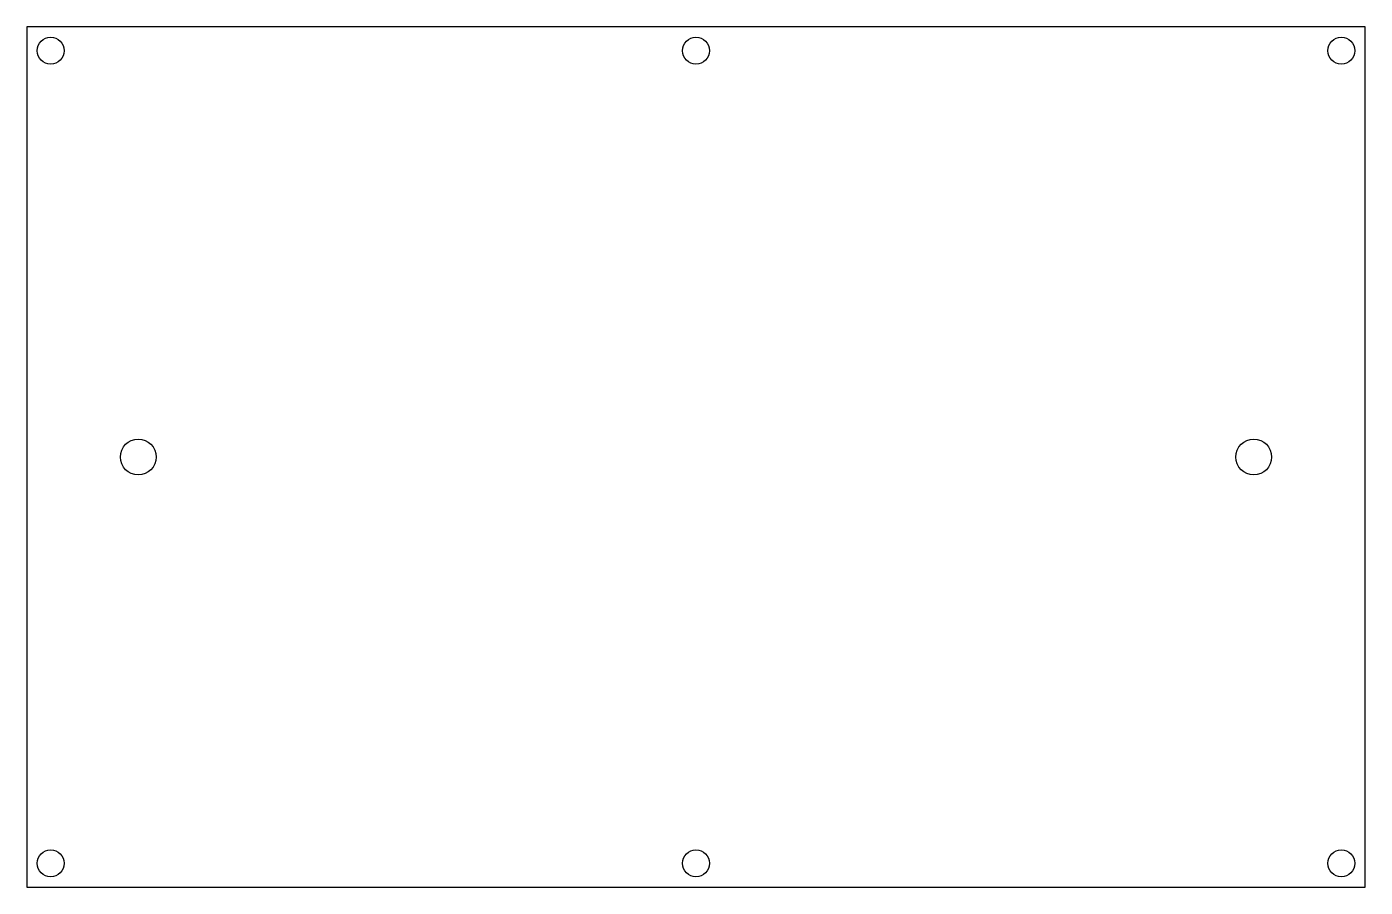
# Model space of a CAD drawing. Header units: millimetres. Extents: x -6 to 162, y -6 to 102.
import ezdxf

# ---------------------------------------------------------------- set-up
doc = ezdxf.new("R2010")
doc.units = ezdxf.units.MM

msp = doc.modelspace()

# ---------------------------------------------------------------- linework, layer by layer
for p, q in [((162, 102), (-6, 102)), ((-6, 102), (-6, -6)), ((162, -6), (162, 102)), ((-6, -6), (162, -6))]:
    msp.add_line(p, q)
for centre, radius in [((-3, 99), 1.7), ((78, 99), 1.7), ((159, 99), 1.7), ((8, 48), 2.25), ((148, 48), 2.25), ((-3, -3), 1.7), ((78, -3), 1.7), ((159, -3), 1.7)]:
    msp.add_circle(centre, radius)

doc.saveas('drawing.dxf')
